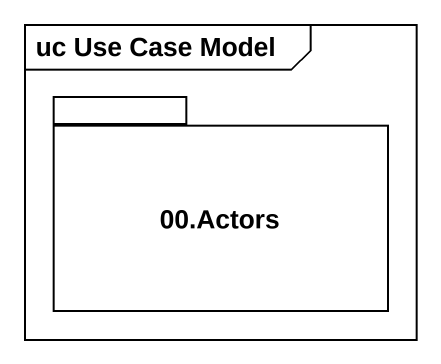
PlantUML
@startuml
mainframe uc Use Case Model
package "00.Actors" as p00_Actors {
}
@enduml
